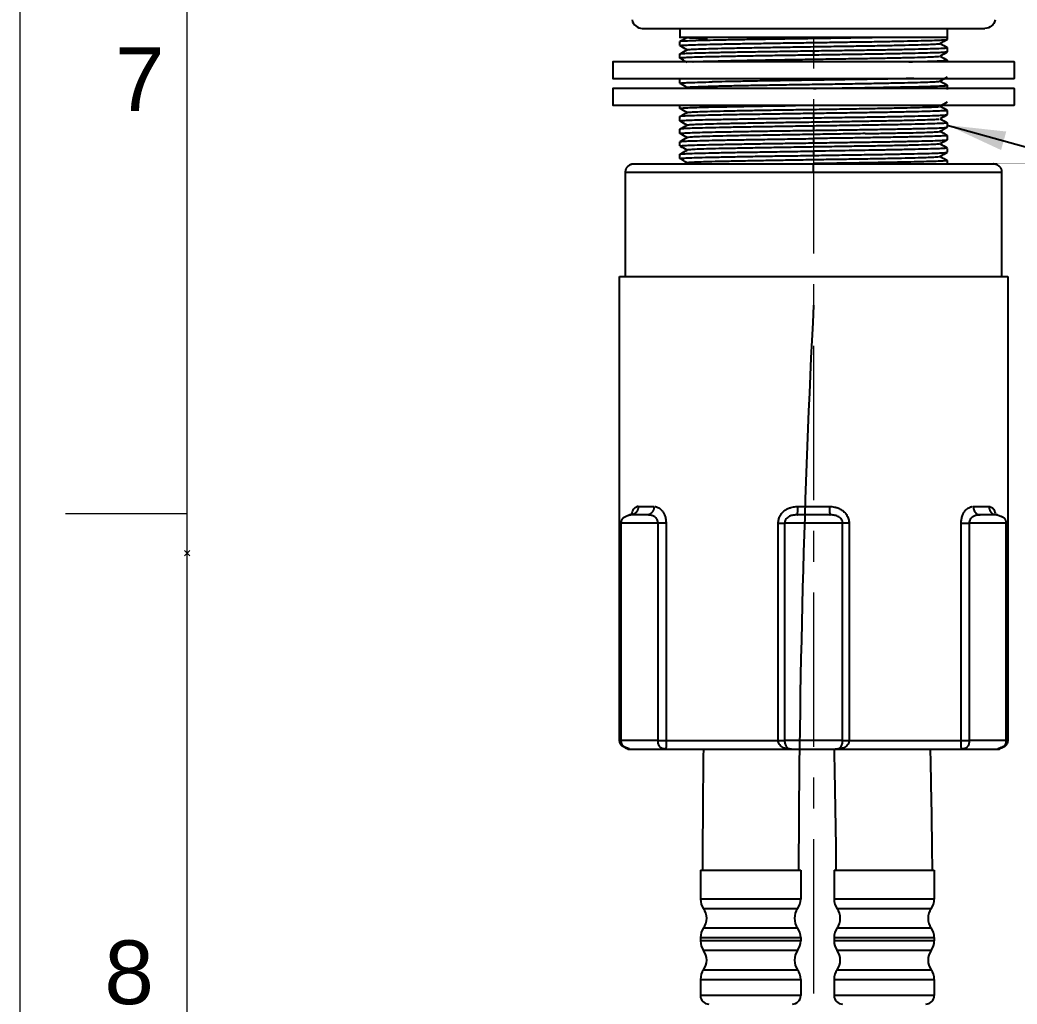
# Model space of a CAD drawing. Header units: inches. Extents: x 6332 to 6926, y -3179 to -2339.
# Drawn here: x 6331.7 to 6451, y -3117.7 to -3000 of the extents above; entities that cross this region are included whole.
import ezdxf

# ---------------------------------------------------------------- set-up
doc = ezdxf.new("R2010")
doc.units = ezdxf.units.IN
doc.header["$LTSCALE"] = 4.84
doc.header["$MEASUREMENT"] = 0
doc.header["$PDMODE"] = 3
doc.header["$PDSIZE"] = 0.3125
doc.linetypes.add('CENTERX2', pattern=[20.32, 12.7, -2.54, 2.54, -2.54])
doc.layers.get('0').update_dxf_attribs({"linetype": 'CONTINUOUS', "lineweight": 13})
doc.layers.add('CENTER', color=1, linetype='CENTERX2', lineweight=15)
doc.styles.get("Standard").update_dxf_attribs({"font": 'arial.ttf'})
doc.dimstyles.new('사본(2) DIMSTYLE_1', dxfattribs={"dimtxt": 7, "dimasz": 7, "dimexe": 1, "dimexo": 1, "dimgap": 3, "dimtad": 1, "dimtih": 1, "dimtoh": 1, "dimdec": 1, "dimdsep": 46, "dimtxsty": 'Standard', "dimcen": 0, "dimclrd": 3, "dimclre": 3, "dimclrt": 4, "dimadec": 1, "dimazin": 0, "dimtp": 0.3, "dimtm": 0.3, "dimtfac": 1, "dimtdec": 1, "dimtofl": 0, "dimtmove": 0, "dimatfit": 3, "dimfxl": 1, "dimtolj": 1, "dimtzin": 0, "dimarcsym": 0})

msp = doc.modelspace()

# ---------------------------------------------------------------- linework, layer by layer
at = {"color": 7, "linetype": 'Continuous'}
for p, q in [((6331.69, -2339.1), (6331.69, -3179.1)), ((6351.69, -3059.1), (6337.15, -3059.1))]:
    msp.add_line(p, q, dxfattribs=at)
at = {"linetype": 'Continuous'}
msp.add_line((6351.69, -3159.1), (6351.69, -2359.1), dxfattribs=at)
at = {"lineweight": -3}
for p, q in [((6406.16, -3001.03), (6447.16, -3001.03)), ((6411.51, -3015.6), (6411.51, -3015.6)), ((6403.44, -3030.72), (6449.89, -3030.72)), ((6413.12, -3101.72), (6425.12, -3101.72)), ((6413.12, -3101.72), (6413.12, -3105.16)), ((6425.12, -3101.72), (6425.12, -3105.16)), ((6429.1, -3101.72), (6441.09, -3101.72)), ((6429.1, -3101.72), (6429.1, -3105.16)), ((6441.1, -3101.72), (6441.1, -3105.16)), ((6425.12, -3105.16), (6413.12, -3105.16)), ((6441.1, -3105.16), (6429.1, -3105.16)), ((6424.74, -3106.33), (6413.49, -3106.33)), ((6440.72, -3106.33), (6429.47, -3106.33)), ((6413.49, -3108.62), (6424.74, -3108.62)), ((6429.47, -3108.62), (6440.72, -3108.62)), ((6413.12, -3109.78), (6425.12, -3109.78)), ((6413.12, -3109.78), (6413.12, -3110.16)), ((6425.12, -3110.16), (6413.12, -3110.16)), ((6425.12, -3109.78), (6425.12, -3110.16)), ((6429.1, -3109.78), (6441.1, -3109.78)), ((6429.1, -3109.78), (6429.1, -3110.16)), ((6441.1, -3110.16), (6429.1, -3110.16)), ((6441.1, -3109.78), (6441.1, -3110.16)), ((6424.74, -3111.33), (6413.49, -3111.33)), ((6440.72, -3111.33), (6429.47, -3111.33)), ((6413.49, -3113.62), (6424.74, -3113.62)), ((6429.47, -3113.62), (6440.72, -3113.62)), ((6413.12, -3114.78), (6425.12, -3114.78)), ((6413.12, -3114.78), (6413.12, -3116.72)), ((6425.12, -3114.78), (6425.12, -3116.72)), ((6429.1, -3114.78), (6441.1, -3114.78)), ((6429.1, -3114.78), (6429.1, -3116.72)), ((6441.1, -3114.78), (6441.1, -3116.72)), ((6425.12, -3116.72), (6413.12, -3116.72)), ((6441.1, -3116.72), (6429.1, -3116.72))]:
    msp.add_line(p, q, dxfattribs=at)
for centre, radius, start, end in [((6406.16, -2999.78), 1.25, 191.5397, 270), ((7804.2, -3104.44), 1379.34, 177.07783, 179.88703), ((7804.06, -3104.44), 1390.7, 179.29066, 179.88799), ((6415.12, -3105.16), 2, 180, 215.6591), ((6423.12, -3105.16), 2, 324.3409, 0), ((6431.1, -3105.16), 2, 180, 215.6591), ((6439.1, -3105.16), 2, 324.3409, 0), ((6411.87, -3107.49), 2, 0.59, 35.6591), ((6426.37, -3107.49), 2, 144.3409, 179.41), ((6427.85, -3107.49), 2, 0.59, 35.6591), ((6442.35, -3107.49), 2, 144.3409, 179.41), ((6411.87, -3107.45), 2, 324.3409, 359.41), ((6426.37, -3107.45), 2, 180.59, 215.6591), ((6427.85, -3107.45), 2, 324.3409, 359.41), ((6442.35, -3107.45), 2, 180.59, 215.6591), ((6415.12, -3109.78), 2, 144.3409, 180), ((6423.12, -3109.78), 2, 0, 35.6591), ((6431.1, -3109.78), 2, 144.3409, 180), ((6439.1, -3109.78), 2, 0, 35.6591), ((6415.12, -3110.16), 2, 180, 215.6591), ((6423.12, -3110.16), 2, 324.3409, 0), ((6431.1, -3110.16), 2, 180, 215.6591), ((6439.1, -3110.16), 2, 324.3409, 0), ((6411.87, -3112.49), 2, 0.59, 35.6591), ((6426.37, -3112.49), 2, 144.3409, 179.41), ((6427.85, -3112.49), 2, 0.59, 35.6591), ((6442.35, -3112.49), 2, 144.3409, 179.41), ((6411.87, -3112.45), 2, 324.3409, 359.41), ((6426.37, -3112.45), 2, 180.59, 215.6591), ((6427.85, -3112.45), 2, 324.3409, 359.41), ((6442.35, -3112.45), 2, 180.59, 215.6591), ((6415.12, -3114.78), 2, 144.3409, 180), ((6423.12, -3114.78), 2, 0, 35.6591), ((6431.1, -3114.78), 2, 144.3409, 180), ((6439.1, -3114.78), 2, 0, 35.6591), ((6414.12, -3116.72), 1, 180, 270), ((6424.12, -3116.72), 1, 270, 0), ((6430.1, -3116.72), 1, 180, 270), ((6440.1, -3116.72), 1, 270, 0)]:
    msp.add_arc(centre, radius, start, end, dxfattribs=at)
at = {"lineweight": -3, "extrusion": (0, 0, -1)}
msp.add_arc((-6447.16, -2999.78), 1.25, 191.5397, 270, dxfattribs=at)
at = {"lineweight": -3}
for points, degree in [([(6410.65, -3001.03), (6410.65, -3001.57), (6410.65, -3002.11)], 2), ([(6442.67, -3002.11), (6442.67, -3001.56), (6442.67, -3001.02)], 2), ([(6410.66, -3003.1), (6410.66, -3002.85), (6410.66, -3002.59)], 2), ([(6410.67, -3002.58), (6410.7, -3002.57), (6410.88, -3002.54), (6411.53, -3002.51), (6412.52, -3002.47), (6413.85, -3002.44), (6415.47, -3002.4), (6417.36, -3002.36), (6419.46, -3002.33), (6421.74, -3002.29), (6424.12, -3002.25), (6426.57, -3002.22), (6429.01, -3002.18), (6431.41, -3002.14), (6432.93, -3002.12), (6433.66, -3002.11)], 3), ([(6410.67, -3002.58), (6410.94, -3002.42), (6411.22, -3002.27), (6411.49, -3002.11)], 3), ([(6411.52, -3003.6), (6411.24, -3003.44), (6410.95, -3003.27), (6410.67, -3003.11)], 3), ([(6411.53, -3002.11), (6411.56, -3002.12), (6411.7, -3002.14), (6412.19, -3002.17), (6412.93, -3002.2), (6413.59, -3002.22), (6413.96, -3002.23)], 3), ([(6442.66, -3002.36), (6442.37, -3002.52), (6442.09, -3002.69), (6441.8, -3002.85)], 3), ([(6441.8, -3002.84), (6442.09, -3003), (6442.37, -3003.17), (6442.66, -3003.33)], 3), ([(6442.66, -3002.11), (6442.66, -3002.23), (6442.66, -3002.35)], 2), ([(6410.66, -3004.6), (6410.66, -3004.35), (6410.66, -3004.09)], 2), ([(6426.66, -3004.23), (6425.83, -3004.24), (6424.16, -3004.27), (6421.71, -3004.3), (6419.39, -3004.34), (6417.26, -3004.38), (6415.33, -3004.42), (6413.67, -3004.45), (6412.35, -3004.49), (6411.39, -3004.53), (6410.8, -3004.57), (6410.66, -3004.59), (6410.66, -3004.6)], 3), ([(6410.67, -3004.08), (6410.95, -3003.92), (6411.24, -3003.75), (6411.52, -3003.59)], 3), ([(6426.66, -3003.71), (6427.49, -3003.7), (6429.15, -3003.68), (6431.59, -3003.64), (6433.92, -3003.6), (6436.05, -3003.57), (6437.98, -3003.53), (6439.65, -3003.49), (6440.97, -3003.45), (6441.93, -3003.41), (6442.52, -3003.38), (6442.66, -3003.35), (6442.66, -3003.34)], 3), ([(6426.66, -3003.71), (6426.66, -3003.97), (6426.66, -3004.23)], 2), ([(6442.66, -3003.86), (6442.37, -3004.02), (6442.09, -3004.19), (6441.8, -3004.35)], 3), ([(6441.8, -3004.34), (6442.09, -3004.5), (6442.37, -3004.67), (6442.66, -3004.83)], 3), ([(6442.66, -3003.34), (6442.66, -3003.6), (6442.66, -3003.85)], 2), ([(6402.66, -3007.03), (6402.66, -3006.03), (6402.66, -3005.03)], 2), ([(6411.52, -3005.1), (6411.24, -3004.94), (6410.95, -3004.77), (6410.67, -3004.61)], 3), ([(6442.66, -3004.84), (6442.66, -3004.93), (6442.66, -3005.03)], 2), ([(6450.66, -3005.03), (6450.66, -3006.03), (6450.66, -3007.03)], 2), ([(6410.66, -3007.6), (6410.66, -3007.35), (6410.66, -3007.09)], 2), ([(6410.67, -3007.08), (6410.71, -3007.06), (6410.76, -3007.03), (6410.8, -3007.01)], 3), ([(6411.45, -3008.06), (6411.19, -3007.91), (6410.93, -3007.76), (6410.67, -3007.61)], 3), ([(6410.74, -3007.58), (6410.82, -3007.57), (6411.1, -3007.54), (6411.88, -3007.51), (6413.01, -3007.47), (6413.97, -3007.45), (6414.5, -3007.43)], 3), ([(6411.54, -3008.08), (6411.59, -3008.07), (6411.81, -3008.04), (6412.54, -3008.01), (6413.64, -3007.97), (6414.61, -3007.94), (6415.14, -3007.93)], 3), ([(6426.66, -3007.23), (6425.89, -3007.24), (6424.36, -3007.26), (6422.1, -3007.3), (6419.94, -3007.33), (6417.92, -3007.37), (6416.08, -3007.4), (6414.99, -3007.42), (6414.5, -3007.43)], 3), ([(6426.66, -3007.06), (6426.66, -3007.14), (6426.66, -3007.23)], 2), ([(6442.66, -3006.86), (6442.37, -3007.02), (6442.09, -3007.19), (6441.8, -3007.35)], 3), ([(6441.8, -3007.34), (6442.09, -3007.5), (6442.37, -3007.67), (6442.66, -3007.83)], 3), ([(6442.66, -3007.84), (6442.66, -3008.1), (6442.66, -3008.35)], 2), ([(6402.66, -3010.22), (6402.66, -3009.22), (6402.66, -3008.22)], 2), ([(6411.29, -3008.22), (6411.37, -3008.18), (6411.44, -3008.13), (6411.52, -3008.09)], 3), ([(6450.66, -3008.22), (6450.66, -3009.22), (6450.66, -3010.22)], 2), ([(6410.66, -3010.6), (6410.66, -3010.41), (6410.66, -3010.22)], 2), ([(6442.66, -3009.86), (6442.37, -3010.02), (6442.09, -3010.19), (6441.8, -3010.35)], 3), ([(6441.8, -3010.34), (6442.09, -3010.5), (6442.37, -3010.67), (6442.66, -3010.83)], 3), ([(6411.52, -3011.1), (6411.24, -3010.94), (6410.95, -3010.77), (6410.67, -3010.61)], 3), ([(6410.67, -3011.58), (6410.95, -3011.42), (6411.24, -3011.25), (6411.52, -3011.09)], 3), ([(6426.66, -3011.21), (6426.66, -3011.47), (6426.66, -3011.73)], 2), ([(6442.66, -3011.36), (6442.37, -3011.52), (6442.09, -3011.69), (6441.8, -3011.85)], 3), ([(6442.66, -3010.84), (6442.66, -3011.1), (6442.66, -3011.35)], 2), ([(6410.66, -3012.1), (6410.66, -3011.85), (6410.66, -3011.59)], 2), ([(6411.52, -3012.6), (6411.24, -3012.44), (6410.95, -3012.27), (6410.67, -3012.11)], 3), ([(6410.67, -3013.08), (6410.95, -3012.92), (6411.24, -3012.75), (6411.52, -3012.59)], 3), ([(6411.58, -3012.58), (6411.65, -3012.56), (6411.93, -3012.54), (6412.74, -3012.5), (6413.92, -3012.46), (6415.43, -3012.42), (6417.25, -3012.38), (6419.29, -3012.34), (6421.54, -3012.3), (6423.94, -3012.26), (6426.4, -3012.23), (6428.88, -3012.19), (6431.27, -3012.15), (6433.55, -3012.11), (6435.67, -3012.07), (6437.53, -3012.03), (6439.11, -3011.99), (6440.36, -3011.95), (6441.25, -3011.92), (6441.58, -3011.89), (6441.69, -3011.88)], 3), ([(6442.66, -3012.34), (6442.66, -3012.35), (6442.52, -3012.38), (6441.93, -3012.41), (6440.96, -3012.45), (6439.64, -3012.49), (6437.98, -3012.53), (6436.05, -3012.57), (6433.92, -3012.6), (6431.59, -3012.64), (6429.15, -3012.68), (6427.49, -3012.7), (6426.66, -3012.71)], 3), ([(6426.66, -3012.71), (6426.66, -3012.97), (6426.66, -3013.23)], 2), ([(6441.8, -3011.84), (6442.09, -3012), (6442.37, -3012.17), (6442.66, -3012.33)], 3), ([(6442.66, -3012.34), (6442.66, -3012.6), (6442.66, -3012.85)], 2), ([(6410.66, -3013.6), (6410.66, -3013.35), (6410.66, -3013.09)], 2), ([(6410.66, -3013.6), (6410.66, -3013.59), (6410.8, -3013.57), (6411.39, -3013.53), (6412.35, -3013.49), (6413.67, -3013.45), (6415.33, -3013.42), (6417.27, -3013.38), (6419.39, -3013.34), (6421.71, -3013.3), (6424.17, -3013.27), (6425.83, -3013.24), (6426.66, -3013.23)], 3), ([(6411.52, -3014.1), (6411.24, -3013.94), (6410.95, -3013.77), (6410.67, -3013.61)], 3), ([(6432.82, -3013.62), (6432.07, -3013.63), (6430.5, -3013.66), (6428.07, -3013.7), (6425.61, -3013.74), (6423.2, -3013.78), (6420.84, -3013.82), (6418.64, -3013.85), (6416.65, -3013.89), (6414.93, -3013.93), (6413.53, -3013.97), (6412.47, -3014.01), (6411.77, -3014.05), (6411.57, -3014.07), (6411.53, -3014.09)], 3), ([(6426.66, -3013.23), (6427.41, -3013.22), (6428.9, -3013.2), (6431.09, -3013.16), (6432.49, -3013.14), (6433.17, -3013.13)], 3), ([(6433.17, -3013.13), (6433.95, -3013.12), (6435.45, -3013.09), (6437.49, -3013.05), (6439.27, -3013.01), (6440.68, -3012.98), (6441.74, -3012.94), (6442.43, -3012.9), (6442.62, -3012.87), (6442.65, -3012.86)], 3), ([(6442.65, -3013.85), (6442.62, -3013.86), (6442.42, -3013.89), (6441.73, -3013.92), (6440.65, -3013.96), (6439.23, -3014), (6437.45, -3014.04), (6435.43, -3014.08), (6433.94, -3014.1), (6433.17, -3014.11)], 3), ([(6441.8, -3013.34), (6441.79, -3013.34), (6441.78, -3013.33), (6441.76, -3013.33)], 3), ([(6442.66, -3012.86), (6442.37, -3013.02), (6442.09, -3013.19), (6441.8, -3013.35)], 3), ([(6441.8, -3013.34), (6442.09, -3013.5), (6442.37, -3013.67), (6442.66, -3013.83)], 3), ([(6442.66, -3013.84), (6442.66, -3014.1), (6442.66, -3014.35)], 2), ([(6410.66, -3015.1), (6410.66, -3014.85), (6410.66, -3014.59)], 2), ([(6410.66, -3015.1), (6410.66, -3015.09), (6410.8, -3015.07), (6411.39, -3015.03), (6412.36, -3014.99), (6413.68, -3014.95), (6415.34, -3014.91), (6417.28, -3014.88), (6419.4, -3014.84), (6421.74, -3014.8), (6424.17, -3014.77), (6425.83, -3014.74), (6426.66, -3014.73)], 3), ([(6410.67, -3014.58), (6410.95, -3014.42), (6411.24, -3014.25), (6411.52, -3014.09)], 3), ([(6433.17, -3014.11), (6432.49, -3014.13), (6431.09, -3014.15), (6428.9, -3014.18), (6427.41, -3014.2), (6426.66, -3014.21)], 3), ([(6426.66, -3014.21), (6426.66, -3014.47), (6426.66, -3014.73)], 2), ([(6442.66, -3014.36), (6442.37, -3014.52), (6442.09, -3014.69), (6441.8, -3014.85)], 3), ([(6441.8, -3014.84), (6442.09, -3015), (6442.37, -3015.17), (6442.66, -3015.33)], 3), ([(6410.66, -3016.6), (6410.66, -3016.35), (6410.66, -3016.09)], 2), ([(6410.67, -3016.08), (6410.95, -3015.92), (6411.23, -3015.76), (6411.51, -3015.6)], 3), ([(6411.52, -3015.6), (6411.26, -3015.45), (6411, -3015.3), (6410.73, -3015.15)], 3), ([(6411.51, -3015.6), (6411.51, -3015.59), (6411.52, -3015.59), (6411.52, -3015.59)], 3), ([(6411.51, -3015.6), (6411.51, -3015.6), (6411.51, -3015.6), (6411.51, -3015.6)], 3), ([(6426.66, -3015.71), (6426.66, -3015.97), (6426.66, -3016.23)], 2), ([(6442.66, -3015.86), (6442.37, -3016.02), (6442.09, -3016.19), (6441.8, -3016.35)], 3), ([(6442.66, -3015.41), (6442.66, -3015.5), (6442.66, -3015.6)], 2), ([(6442.66, -3015.6), (6442.66, -3015.72), (6442.66, -3015.85)], 2), ([(6411.52, -3017.1), (6411.24, -3016.94), (6410.95, -3016.77), (6410.67, -3016.61)], 3), ([(6411.34, -3017.2), (6411.4, -3017.16), (6411.46, -3017.13), (6411.52, -3017.09)], 3), ([(6442.66, -3016.85), (6442.64, -3016.86), (6442.47, -3016.88), (6441.84, -3016.92), (6440.85, -3016.96), (6439.53, -3016.99), (6437.89, -3017.03), (6436, -3017.07), (6433.87, -3017.1), (6431.55, -3017.14), (6429.14, -3017.18), (6427.49, -3017.2), (6426.66, -3017.21)], 3), ([(6441.81, -3016.35), (6442.09, -3016.51), (6442.37, -3016.67), (6442.66, -3016.83)], 3), ([(6442.66, -3016.84), (6442.66, -3017.03), (6442.66, -3017.22)], 2), ([(6404.16, -3030.72), (6404.16, -3024.47), (6404.16, -3018.22)], 2), ([(6449.16, -3018.22), (6449.16, -3024.47), (6449.16, -3030.72)], 2), ([(6403.44, -3086.22), (6403.44, -3058.47), (6403.44, -3030.72)], 2), ([(6449.89, -3030.72), (6449.89, -3058.47), (6449.89, -3086.22)], 2), ([(6405.02, -3059.12), (6405.01, -3059.14), (6404.99, -3059.17), (6404.97, -3059.22)], 3), ([(6407.68, -3058.23), (6407.72, -3058.23), (6407.8, -3058.25), (6407.95, -3058.29), (6408.12, -3058.36), (6408.3, -3058.48), (6408.49, -3058.67), (6408.69, -3058.94), (6408.86, -3059.31), (6408.98, -3059.77), (6409, -3060.07), (6409, -3060.22)], 3), ([(6422.43, -3060.22), (6422.43, -3060.07), (6422.46, -3059.78), (6422.62, -3059.36), (6422.89, -3058.96), (6423.24, -3058.65), (6423.59, -3058.45), (6423.93, -3058.33), (6424.24, -3058.26), (6424.53, -3058.23), (6424.7, -3058.22), (6424.78, -3058.22)], 3), ([(6424.7, -3059.22), (6424.63, -3059.22), (6424.51, -3059.23), (6424.31, -3059.24), (6424.1, -3059.28), (6423.88, -3059.34), (6423.66, -3059.44), (6423.46, -3059.59), (6423.3, -3059.79), (6423.21, -3060), (6423.19, -3060.15), (6423.19, -3060.22)], 3), ([(6428.55, -3058.22), (6428.64, -3058.22), (6428.84, -3058.23), (6429.17, -3058.28), (6429.54, -3058.37), (6429.94, -3058.56), (6430.35, -3058.86), (6430.67, -3059.28), (6430.85, -3059.74), (6430.9, -3060.06), (6430.9, -3060.22)], 3), ([(6430.13, -3060.22), (6430.13, -3060.14), (6430.11, -3059.98), (6430, -3059.75), (6429.81, -3059.54), (6429.57, -3059.39), (6429.32, -3059.3), (6429.08, -3059.25), (6428.85, -3059.23), (6428.7, -3059.22), (6428.63, -3059.22)], 3), ([(6444.32, -3060.22), (6444.32, -3060.06), (6444.35, -3059.75), (6444.47, -3059.28), (6444.65, -3058.91), (6444.85, -3058.65), (6445.04, -3058.47), (6445.22, -3058.36), (6445.38, -3058.29), (6445.52, -3058.25), (6445.61, -3058.23), (6445.65, -3058.23)], 3), ([(6446.59, -3059.22), (6446.55, -3059.22), (6446.46, -3059.23), (6446.32, -3059.24), (6446.17, -3059.26), (6446.02, -3059.29), (6445.86, -3059.35), (6445.7, -3059.44), (6445.54, -3059.57), (6445.4, -3059.75), (6445.3, -3059.99), (6445.28, -3060.15), (6445.28, -3060.22)], 3), ([(6403.64, -3086.22), (6403.64, -3073.22), (6403.64, -3060.22)], 2), ([(6408.04, -3086.22), (6408.04, -3073.22), (6408.04, -3060.22)], 2), ([(6409, -3060.22), (6409, -3073.22), (6409, -3086.22)], 2), ([(6422.43, -3086.22), (6422.43, -3073.22), (6422.43, -3060.22)], 2), ([(6423.19, -3060.22), (6423.19, -3073.22), (6423.19, -3086.22)], 2), ([(6430.13, -3086.22), (6430.13, -3073.22), (6430.13, -3060.22)], 2), ([(6430.9, -3060.22), (6430.9, -3073.22), (6430.9, -3086.22)], 2), ([(6444.32, -3086.22), (6444.32, -3073.22), (6444.32, -3060.22)], 2), ([(6445.28, -3060.22), (6445.28, -3073.22), (6445.28, -3086.22)], 2), ([(6449.68, -3060.22), (6449.68, -3073.22), (6449.68, -3086.22)], 2), ([(6408.87, -3087.22), (6408.8, -3087.22), (6408.65, -3087.21), (6408.46, -3087.13), (6408.3, -3087), (6408.18, -3086.83), (6408.1, -3086.64), (6408.05, -3086.43), (6408.04, -3086.29), (6408.04, -3086.22)], 3), ([(6409, -3086.22), (6409, -3086.29), (6409, -3086.43), (6409.01, -3086.64), (6409.01, -3086.83), (6409, -3087), (6408.99, -3087.09), (6408.98, -3087.12)], 3), ([(6444.35, -3087.12), (6444.34, -3087.09), (6444.32, -3087), (6444.32, -3086.83), (6444.32, -3086.64), (6444.32, -3086.43), (6444.32, -3086.29), (6444.32, -3086.22)], 3), ([(6445.28, -3086.22), (6445.28, -3086.29), (6445.27, -3086.43), (6445.23, -3086.64), (6445.14, -3086.83), (6445.02, -3087), (6444.86, -3087.13), (6444.67, -3087.21), (6444.53, -3087.22), (6444.46, -3087.22)], 3)]:
    msp.add_open_spline(points, degree=degree, dxfattribs=at)
for points, weights, degree, knots in [([(6442.67, -3002.11), (6442.67, -3002.11), (6426.66, -3002.11), (6410.65, -3002.11), (6410.65, -3002.11)], [1, 0.707106781187, 1, 0.707106781187, 1], 2, [0, 0, 0, 25.148449, 25.148449, 50.296898, 50.296898, 50.296898]), ([(6450.66, -3008.22), (6450.66, -3008.22), (6442.86, -3008.22), (6435.05, -3008.22), (6424.51, -3008.22)], [1, 0.915075682163, 1, 0.915075682163, 1], 2, [-39.849675, -39.849675, -39.849675, -19.924837, -19.924837, 0, 0, 0]), ([(6424.51, -3010.22), (6435.05, -3010.22), (6442.86, -3010.22), (6450.66, -3010.22), (6450.66, -3010.22)], [1, 0.915075682163, 1, 0.915075682163, 1], 2, [-75.398224, -75.398224, -75.398224, -55.473386, -55.473386, -35.548549, -35.548549, -35.548549]), ([(6404.16, -3018.22), (6404.16, -3017.81), (6404.45, -3017.52), (6404.75, -3017.22), (6405.16, -3017.22)], [0.997298490296, 0.851247507826, 0.851247507826, 0.851247507826, 0.997298490296], 2, [0, 0, 0, 0.805744, 0.805744, 1.61265, 1.61265, 1.61265]), ([(6448.16, -3017.22), (6448.58, -3017.22), (6448.87, -3017.52), (6449.16, -3017.81), (6449.16, -3018.22)], [0.997298490296, 0.851247507826, 0.851247507826, 0.851247507826, 0.997298490296], 2, [0, 0, 0, 0.806906, 0.806906, 1.61265, 1.61265, 1.61265]), ([(6403.64, -3060.22), (6403.64, -3059.96), (6403.74, -3059.71), (6403.94, -3059.52), (6403.99, -3059.46), (6404.62, -3059.22), (6404.64, -3059.22)], [0.868241002496, 0.783473701881, 0.741090051574, 0.741090051574, 0.741090051574, 0.741090051574, 0.741090051574], 3, [0, 0, 0, 0, 0.805744, 0.805744, 0.805744, 1.616113, 1.616113, 1.616113, 1.616113]), ([(6405.67, -3058.22), (6405.67, -3058.64), (6405.41, -3058.93), (6405.24, -3059.12), (6405, -3059.19)], [1, 0.923879473597, 1, 0.948797045903, 0.966478074409], 2, [-1.570797, -1.570797, -1.570797, -0.785398, -0.785398, -0.257095, -0.257095, -0.257095]), ([(6424.7, -3059.22), (6424.73, -3059.22), (6424.75, -3058.93), (6424.78, -3058.64), (6424.78, -3058.22)], [1, 0.923879473598, 1, 0.923879473598, 1], 2, [0, 0, 0, 0.785398, 0.785398, 1.570797, 1.570797, 1.570797]), ([(6428.63, -3059.22), (6427.84, -3059.22), (6426.66, -3059.22), (6425.49, -3059.22), (6424.7, -3059.22)], [1, 0.914023136534, 1, 0.914023136534, 1], 2, [0, 0, 0, 2.213826, 2.213826, 4.427652, 4.427652, 4.427652]), ([(6445.77, -3058.22), (6445.77, -3058.64), (6446.01, -3058.93), (6446.25, -3059.22), (6446.59, -3059.22)], [1, 0.923879500934, 1, 0.923879500934, 1], 2, [-1.570796, -1.570796, -1.570796, -0.785398, -0.785398, 0, 0, 0]), ([(6448.68, -3059.22), (6448.86, -3059.3), (6449.21, -3059.44), (6449.39, -3059.52), (6449.58, -3059.71), (6449.68, -3059.96), (6449.68, -3060.22)], [1, 1, 1, 1, 1, 1.05719095835, 1.17157287506], 3, [0, 0, 0, 0, 0.765367, 0.765367, 0.765367, 1.571111, 1.571111, 1.571111, 1.571111]), ([(6408.04, -3060.22), (6405.45, -3060.22), (6404.13, -3060.22), (6403.64, -3060.22), (6403.64, -3060.22)], [1, 0.809979995945, 1, 0.920116328358, 0.907398227275], 2, [-9.149501, -9.149501, -9.149501, -4.57475, -4.57475, -2.651543, -2.651543, -2.651543]), ([(6430.13, -3060.22), (6429.3, -3060.22), (6426.66, -3060.22), (6424.02, -3060.22), (6423.19, -3060.22)], [1, 0.809979998194, 1, 0.809979998194, 1], 2, [-9.149501, -9.149501, -9.149501, -4.57475, -4.57475, 0, 0, 0]), ([(6449.68, -3060.22), (6449.68, -3060.22), (6449.19, -3060.22), (6447.87, -3060.22), (6445.28, -3060.22)], [0.907398230145, 0.92011634157, 1, 0.809979992162, 1], 2, [-6.497957, -6.497957, -6.497957, -4.57475, -4.57475, 0, 0, 0]), ([(6404.64, -3087.22), (6404.62, -3087.22), (6403.99, -3086.99), (6403.94, -3086.93), (6403.74, -3086.74), (6403.64, -3086.49), (6403.64, -3086.22)], [1, 1, 1, 1, 1, 1.05719095825, 1.17157287476], 3, [0, 0, 0, 0, 0.807414, 0.807414, 0.807414, 1.613158, 1.613158, 1.613158, 1.613158]), ([(6408.04, -3086.22), (6405.45, -3086.22), (6404.13, -3086.22), (6403.64, -3086.22), (6403.64, -3086.22)], [1, 0.809979837902, 1, 0.920116304103, 0.907398163689], 2, [0, 0, 0, 4.574744, 4.574744, 6.497948, 6.497948, 6.497948]), ([(6430.13, -3086.22), (6429.3, -3086.22), (6426.66, -3086.22), (6424.02, -3086.22), (6423.19, -3086.22)], [1, 0.809979837902, 1, 0.809979837902, 1], 2, [0, 0, 0, 4.574744, 4.574744, 9.149488, 9.149488, 9.149488]), ([(6449.68, -3086.22), (6449.68, -3086.22), (6449.19, -3086.22), (6447.87, -3086.22), (6445.28, -3086.22)], [0.907398163408, 0.920116303221, 1, 0.809979837902, 1], 2, [2.65154, 2.65154, 2.65154, 4.574744, 4.574744, 9.149488, 9.149488, 9.149488]), ([(6449.68, -3086.22), (6449.68, -3086.49), (6449.58, -3086.74), (6449.39, -3086.93), (6449.21, -3087.01), (6448.86, -3087.15), (6448.68, -3087.22)], [0.868178131047, 0.783416968819, 0.741036387704, 0.741036387704, 0.741036387704, 0.741036387704, 0.741036387704], 3, [0, 0, 0, 0, 0.805744, 0.805744, 0.805744, 1.571111, 1.571111, 1.571111, 1.571111]), ([(6404.64, -3087.22), (6404.64, -3087.22), (6406.1, -3087.22), (6407.56, -3087.22), (6408.87, -3087.22)], [1, 0.851553789392, 1, 0.851553789392, 1], 2, [-5.849657, -5.849657, -5.849657, -2.924828, -2.924828, 0, 0, 0]), ([(6408.87, -3087.22), (6412.53, -3087.22), (6417.81, -3087.22), (6423.87, -3087.22), (6423.87, -3087.22), (6423.87, -3087.22), (6423.87, -3087.22), (6423.92, -3087.22), (6423.96, -3087.22), (6424.01, -3087.22)], [1, 0.946611492602, 0.946115906868, 0.998513242799, 0.998513242799, 0.998513242799, 0.998513242799, 0.998513242799, 0.998513242799, 0.998513242799], 3, [-17.99358, -17.99358, -17.99358, -17.99358, -0.167028, -0.167028, -0.167028, -0.163863, -0.163863, -0.163863, -0.017539, -0.017539, -0.017539, -0.017539]), ([(6424.01, -3087.22), (6424.01, -3087.22), (6426.66, -3087.22), (6429.31, -3087.22), (6429.31, -3087.22)], [1, 0.707106781187, 1, 0.707106781187, 1], 2, [-8.62473, -8.62473, -8.62473, -4.46212, -4.46212, -0.29951, -0.29951, -0.29951]), ([(6429.33, -3087.22), (6429.38, -3087.22), (6429.43, -3087.22), (6429.48, -3087.22), (6429.48, -3087.22), (6429.48, -3087.22), (6429.48, -3087.22), (6435.53, -3087.22), (6440.8, -3087.22), (6444.46, -3087.22)], [1, 1, 1, 1, 1, 1, 1, 0.947751102904, 0.948326640858, 1.00172661386], 3, [-17.960918, -17.960918, -17.960918, -17.960918, -17.802736, -17.802736, -17.802736, -17.799648, -17.799648, -17.799648, 0, 0, 0, 0]), ([(6444.46, -3087.22), (6445.77, -3087.22), (6447.22, -3087.22), (6448.68, -3087.22), (6448.68, -3087.22)], [1, 0.851553789392, 1, 0.851553789392, 1], 2, [-8.92424, -8.92424, -8.92424, -5.999411, -5.999411, -3.074583, -3.074583, -3.074583])]:
    msp.add_rational_spline(points, weights, degree=degree, knots=knots, dxfattribs=at)
for points, knots in [([(6410.66, -3003.1), (6410.66, -3003.09), (6410.77, -3003.07), (6411.28, -3003.03), (6412.18, -3003), (6413.43, -3002.96), (6415, -3002.92), (6416.85, -3002.88), (6418.94, -3002.85), (6421.21, -3002.81), (6423.61, -3002.77), (6426.09, -3002.74), (6428.58, -3002.7), (6431.02, -3002.66), (6433.36, -3002.63), (6435.54, -3002.59), (6437.5, -3002.55), (6439.21, -3002.51), (6440.61, -3002.48), (6441.67, -3002.44), (6442.38, -3002.4), (6442.59, -3002.38), (6442.64, -3002.37)], [-67.00698, -67.00698, -67.00698, -67.00698, -64.800638, -62.308306, -59.815974, -57.323641, -54.831309, -52.338977, -49.846645, -47.354312, -44.86198, -42.369648, -39.877316, -37.384984, -34.892651, -32.400319, -29.907987, -27.415655, -24.923322, -22.43099, -19.938658, -17.446326, -17.446326, -17.446326, -17.446326]), ([(6411.52, -3003.59), (6411.54, -3003.58), (6411.72, -3003.55), (6412.36, -3003.51), (6413.38, -3003.48), (6414.76, -3003.44), (6416.46, -3003.4), (6418.43, -3003.36), (6420.61, -3003.32), (6422.95, -3003.28), (6425.38, -3003.24), (6427.84, -3003.2), (6430.29, -3003.16), (6432.64, -3003.13), (6434.83, -3003.09), (6436.79, -3003.05), (6438.49, -3003.01), (6439.89, -3002.97), (6440.93, -3002.93), (6441.6, -3002.89), (6441.78, -3002.87), (6441.8, -3002.85)], [276.221111, 276.221111, 276.221111, 276.221111, 278.62313, 281.088821, 283.554513, 286.020204, 288.485896, 290.951587, 293.417279, 295.88297, 298.348661, 300.814353, 303.280044, 305.745736, 308.211427, 310.677118, 313.14281, 315.608501, 318.074193, 320.539884, 323.005576, 323.005576, 323.005576, 323.005576]), ([(6410.67, -3004.08), (6410.68, -3004.07), (6410.83, -3004.05), (6411.38, -3004.01), (6412.34, -3003.98), (6413.67, -3003.94), (6415.34, -3003.9), (6417.26, -3003.86), (6419.38, -3003.83), (6421.7, -3003.79), (6424.16, -3003.75), (6425.83, -3003.73), (6426.66, -3003.71)], [-24.789588, -24.789588, -24.789588, -24.789588, -22.689597, -20.168531, -17.647464, -15.126398, -12.605332, -10.084265, -7.563199, -5.042133, -2.521066, 0, 0, 0, 0]), ([(6412.19, -3005.03), (6412.21, -3005.02), (6412.47, -3005.01), (6413.11, -3004.98), (6414.41, -3004.95), (6416.03, -3004.91), (6417.93, -3004.87), (6420.02, -3004.83), (6422.3, -3004.79), (6424.72, -3004.75), (6427.18, -3004.71), (6429.65, -3004.67), (6432, -3004.64), (6434.21, -3004.6), (6436.24, -3004.56), (6438.02, -3004.52), (6439.5, -3004.48), (6440.65, -3004.44), (6441.43, -3004.4), (6441.69, -3004.38), (6441.76, -3004.37)], [184.767955, 184.767955, 184.767955, 184.767955, 184.926856, 187.392548, 189.858239, 192.32393, 194.789622, 197.255313, 199.721005, 202.186696, 204.652388, 207.118079, 209.58377, 212.049462, 214.515153, 216.980845, 219.446536, 221.912227, 224.377919, 226.84361, 226.84361, 226.84361, 226.84361]), ([(6442.66, -3003.86), (6442.64, -3003.87), (6442.49, -3003.89), (6441.93, -3003.93), (6440.98, -3003.97), (6439.65, -3004), (6437.99, -3004.04), (6436.06, -3004.08), (6433.94, -3004.12), (6431.63, -3004.15), (6429.17, -3004.19), (6427.5, -3004.22), (6426.66, -3004.23)], [-24.807474, -24.807474, -24.807474, -24.807474, -22.689591, -20.168525, -17.647459, -15.126394, -12.605328, -10.084263, -7.563197, -5.042131, -2.521066, 0, 0, 0, 0]), ([(6438.07, -3005.03), (6438.62, -3005.01), (6439.68, -3004.99), (6440.98, -3004.95), (6441.93, -3004.91), (6442.53, -3004.88), (6442.66, -3004.85), (6442.66, -3004.84)], [-37.642828, -37.642828, -37.642828, -37.642828, -35.294918, -32.773852, -30.252787, -27.731721, -25.211072, -25.211072, -25.211072, -25.211072]), ([(6415.14, -3007.93), (6415.68, -3007.91), (6416.84, -3007.89), (6418.85, -3007.85), (6421.06, -3007.81), (6423.4, -3007.77), (6425.86, -3007.73), (6428.33, -3007.7), (6430.76, -3007.66), (6433.07, -3007.62), (6435.2, -3007.58), (6437.13, -3007.54), (6438.78, -3007.5), (6440.11, -3007.46), (6441.08, -3007.42), (6441.64, -3007.39), (6441.78, -3007.36), (6441.8, -3007.35)], [0, 0, 0, 0, 2.465691, 4.931383, 7.397074, 9.862766, 12.328457, 14.794148, 17.25984, 19.725531, 22.191223, 24.656914, 27.122606, 29.588297, 32.053988, 34.51968, 36.554148, 36.554148, 36.554148, 36.554148]), ([(6438.64, -3007.03), (6438.42, -3007.03), (6437.61, -3007.05), (6436.09, -3007.08), (6433.97, -3007.12), (6431.64, -3007.15), (6429.17, -3007.19), (6427.5, -3007.22), (6426.66, -3007.23)], [36.825071, 36.825071, 36.825071, 36.825071, 37.815967, 40.337031, 42.858096, 45.37916, 47.900225, 50.421289, 50.421289, 50.421289, 50.421289]), ([(6426.66, -3008.21), (6427.49, -3008.2), (6429.16, -3008.18), (6431.63, -3008.14), (6433.97, -3008.1), (6436.09, -3008.06), (6438.01, -3008.03), (6439.68, -3007.99), (6441.02, -3007.95), (6441.97, -3007.91), (6442.54, -3007.88), (6442.66, -3007.85), (6442.66, -3007.84)], [0, 0, 0, 0, 2.521064, 5.042127, 7.563191, 10.084254, 12.605318, 15.126381, 17.647445, 20.168508, 22.689572, 25.111421, 25.111421, 25.111421, 25.111421]), ([(6410.66, -3010.6), (6410.66, -3010.59), (6410.79, -3010.57), (6411.36, -3010.53), (6412.31, -3010.49), (6413.65, -3010.45), (6415.32, -3010.42), (6417.24, -3010.38), (6419.36, -3010.34), (6421.7, -3010.3), (6423.44, -3010.28), (6424.38, -3010.26), (6424.48, -3010.26)], [25.303202, 25.303202, 25.303202, 25.303202, 27.731686, 30.252749, 32.773811, 35.294873, 37.815936, 40.336998, 42.858061, 45.379123, 47.900185, 48.218841, 48.218841, 48.218841, 48.218841]), ([(6411.52, -3011.09), (6411.54, -3011.08), (6411.64, -3011.06), (6412.11, -3011.03), (6412.99, -3010.99), (6414.25, -3010.95), (6415.85, -3010.91), (6417.73, -3010.87), (6419.85, -3010.83), (6422.14, -3010.79), (6424.54, -3010.75), (6427, -3010.72), (6429.45, -3010.68), (6431.83, -3010.64), (6434.07, -3010.6), (6436.12, -3010.56), (6437.9, -3010.52), (6439.4, -3010.48), (6440.58, -3010.45), (6441.39, -3010.41), (6441.67, -3010.38), (6441.74, -3010.37)], [161.131246, 161.131246, 161.131246, 161.131246, 162.735633, 165.201325, 167.667016, 170.132708, 172.598399, 175.064091, 177.529782, 179.995473, 182.461165, 184.926856, 187.392548, 189.858239, 192.32393, 194.789622, 197.255313, 199.721005, 202.186696, 204.652388, 207.118079, 207.118079, 207.118079, 207.118079]), ([(6426.66, -3011.21), (6425.83, -3011.23), (6424.15, -3011.25), (6421.69, -3011.29), (6419.35, -3011.33), (6417.24, -3011.36), (6415.32, -3011.4), (6413.66, -3011.44), (6412.33, -3011.48), (6411.38, -3011.51), (6410.83, -3011.55), (6410.69, -3011.57), (6410.67, -3011.58)], [0, 0, 0, 0, 2.521064, 5.042128, 7.563191, 10.084255, 12.605319, 15.126383, 17.647446, 20.16851, 22.689574, 24.78374, 24.78374, 24.78374, 24.78374]), ([(6442.66, -3010.84), (6442.66, -3010.85), (6442.53, -3010.88), (6441.94, -3010.91), (6440.98, -3010.95), (6439.65, -3010.99), (6438, -3011.03), (6436.06, -3011.07), (6433.94, -3011.1), (6431.59, -3011.14), (6429.15, -3011.18), (6427.49, -3011.2), (6426.66, -3011.21)], [25.220799, 25.220799, 25.220799, 25.220799, 27.731709, 30.252774, 32.773838, 35.294902, 37.815967, 40.337031, 42.858096, 45.37916, 47.900225, 50.421289, 50.421289, 50.421289, 50.421289]), ([(6426.66, -3011.73), (6427.5, -3011.72), (6429.17, -3011.69), (6431.61, -3011.65), (6433.93, -3011.62), (6436.04, -3011.58), (6437.97, -3011.54), (6439.62, -3011.5), (6440.94, -3011.47), (6441.91, -3011.43), (6442.49, -3011.39), (6442.64, -3011.37), (6442.66, -3011.36)], [-50.421241, -50.421241, -50.421241, -50.421241, -47.900179, -45.379117, -42.858055, -40.336993, -37.815931, -35.294869, -32.773807, -30.252745, -27.731683, -25.561552, -25.561552, -25.561552, -25.561552]), ([(6410.66, -3012.1), (6410.66, -3012.09), (6410.8, -3012.07), (6411.38, -3012.03), (6412.34, -3011.99), (6413.67, -3011.95), (6415.34, -3011.92), (6417.25, -3011.88), (6419.37, -3011.84), (6421.7, -3011.8), (6424.16, -3011.77), (6425.83, -3011.74), (6426.66, -3011.73)], [-25.187143, -25.187143, -25.187143, -25.187143, -22.689571, -20.168507, -17.647444, -15.12638, -12.605317, -10.084254, -7.56319, -5.042127, -2.521063, 0, 0, 0, 0]), ([(6426.66, -3012.71), (6425.83, -3012.73), (6424.16, -3012.75), (6421.7, -3012.79), (6419.38, -3012.83), (6417.26, -3012.86), (6415.34, -3012.9), (6413.67, -3012.94), (6412.34, -3012.98), (6411.38, -3013.01), (6410.83, -3013.05), (6410.68, -3013.07), (6410.67, -3013.08)], [-50.421319, -50.421319, -50.421319, -50.421319, -47.900253, -45.379187, -42.858121, -40.337055, -37.815989, -35.294923, -32.773857, -30.252791, -27.731725, -25.635532, -25.635532, -25.635532, -25.635532]), ([(6432.82, -3013.62), (6433.57, -3013.61), (6435.01, -3013.58), (6436.96, -3013.54), (6438.63, -3013.51), (6439.98, -3013.47), (6441, -3013.43), (6441.62, -3013.39), (6441.78, -3013.37), (6441.8, -3013.35)], [0, 0, 0, 0, 2.465691, 4.931383, 7.397074, 9.862766, 12.328457, 14.794148, 17.070003, 17.070003, 17.070003, 17.070003]), ([(6410.67, -3014.58), (6410.69, -3014.57), (6410.83, -3014.55), (6411.4, -3014.51), (6412.36, -3014.48), (6413.68, -3014.44), (6415.34, -3014.4), (6417.27, -3014.36), (6419.39, -3014.33), (6421.7, -3014.29), (6424.15, -3014.25), (6425.82, -3014.23), (6426.66, -3014.21)], [25.602375, 25.602375, 25.602375, 25.602375, 27.731696, 30.25276, 32.773823, 35.294886, 37.81595, 40.337013, 42.858076, 45.37914, 47.900203, 50.421266, 50.421266, 50.421266, 50.421266]), ([(6441.77, -3014.86), (6441.72, -3014.88), (6441.48, -3014.9), (6440.73, -3014.94), (6439.61, -3014.98), (6438.14, -3015.02), (6436.36, -3015.06), (6434.35, -3015.1), (6432.13, -3015.13), (6429.76, -3015.17), (6427.32, -3015.21), (6424.87, -3015.25), (6422.47, -3015.29), (6420.17, -3015.33), (6418.03, -3015.37), (6416.12, -3015.4), (6414.49, -3015.44), (6413.17, -3015.48), (6412.21, -3015.52), (6411.67, -3015.56), (6411.54, -3015.58), (6411.52, -3015.59)], [-283.554513, -283.554513, -283.554513, -283.554513, -281.088821, -278.62313, -276.157439, -273.691747, -271.226056, -268.760364, -266.294673, -263.828982, -261.36329, -258.897599, -256.431907, -253.966216, -251.500524, -249.034833, -246.569142, -244.10345, -241.637759, -239.172067, -237.202788, -237.202788, -237.202788, -237.202788]), ([(6426.66, -3014.73), (6427.5, -3014.72), (6429.17, -3014.69), (6431.63, -3014.65), (6433.96, -3014.62), (6436.07, -3014.58), (6437.99, -3014.54), (6439.66, -3014.5), (6440.99, -3014.47), (6441.95, -3014.43), (6442.5, -3014.39), (6442.64, -3014.37), (6442.66, -3014.36)], [-50.421293, -50.421293, -50.421293, -50.421293, -47.900228, -45.379163, -42.858099, -40.337034, -37.81597, -35.294905, -32.77384, -30.252776, -27.731711, -25.644283, -25.644283, -25.644283, -25.644283]), ([(6410.66, -3016.6), (6410.66, -3016.59), (6410.79, -3016.57), (6411.36, -3016.53), (6412.31, -3016.49), (6413.65, -3016.45), (6415.32, -3016.42), (6417.24, -3016.38), (6419.36, -3016.34), (6421.7, -3016.3), (6424.16, -3016.27), (6425.83, -3016.24), (6426.66, -3016.23)], [25.299933, 25.299933, 25.299933, 25.299933, 27.731686, 30.252748, 32.773811, 35.294873, 37.815936, 40.336998, 42.85806, 45.379123, 47.900185, 50.421247, 50.421247, 50.421247, 50.421247]), ([(6410.67, -3016.08), (6410.68, -3016.07), (6410.83, -3016.05), (6411.39, -3016.01), (6412.35, -3015.98), (6413.68, -3015.94), (6415.33, -3015.9), (6417.24, -3015.86), (6419.35, -3015.83), (6421.69, -3015.79), (6424.16, -3015.75), (6425.83, -3015.73), (6426.66, -3015.71)], [25.576758, 25.576758, 25.576758, 25.576758, 27.731727, 30.252794, 32.77386, 35.294926, 37.815992, 40.337058, 42.858124, 45.37919, 47.900257, 50.421323, 50.421323, 50.421323, 50.421323]), ([(6442.65, -3015.35), (6442.64, -3015.36), (6442.49, -3015.38), (6441.95, -3015.41), (6441, -3015.45), (6439.67, -3015.49), (6438, -3015.53), (6436.17, -3015.56), (6434.88, -3015.59), (6434.26, -3015.6), (6434.25, -3015.6), (6434.24, -3015.6), (6434.23, -3015.6), (6431.71, -3015.64), (6429.18, -3015.68), (6426.66, -3015.73)], [-24.685533, -24.685533, -24.685533, -24.685533, -22.689558, -20.168496, -17.647434, -15.126372, -12.60531, -10.084248, -7.943257, -7.943257, -7.943257, -7.910045, -7.910045, -7.910045, 0.785643, 0.785643, 0.785643, 0.785643]), ([(6426.66, -3016.23), (6427.48, -3016.22), (6429.13, -3016.19), (6431.54, -3016.15), (6433.86, -3016.12), (6435.98, -3016.08), (6437.88, -3016.04), (6439.52, -3016.01), (6440.85, -3015.97), (6441.84, -3015.93), (6442.46, -3015.9), (6442.63, -3015.87), (6442.66, -3015.86)], [-27.306824, -27.306824, -27.306824, -27.306824, -24.824386, -22.341947, -19.859508, -17.37707, -14.894631, -12.412193, -9.929754, -7.447316, -4.964877, -2.513723, -2.513723, -2.513723, -2.513723]), ([(6411.52, -3017.09), (6411.54, -3017.08), (6411.72, -3017.05), (6412.39, -3017.01), (6413.43, -3016.97), (6414.82, -3016.93), (6416.52, -3016.9), (6418.48, -3016.86), (6420.65, -3016.82), (6422.98, -3016.78), (6425.41, -3016.74), (6427.87, -3016.7), (6430.3, -3016.66), (6432.62, -3016.63), (6434.8, -3016.59), (6436.78, -3016.55), (6438.48, -3016.51), (6439.88, -3016.47), (6440.91, -3016.43), (6441.59, -3016.39), (6441.77, -3016.37), (6441.8, -3016.35)], [313.145068, 313.145068, 313.145068, 313.145068, 315.608499, 318.074191, 320.539882, 323.005573, 325.471265, 327.936956, 330.402648, 332.868339, 335.33403, 337.799722, 340.265413, 342.731105, 345.196796, 347.662487, 350.128179, 352.59387, 355.059562, 357.525253, 359.990944, 359.990944, 359.990944, 359.990944]), ([(6404.9, -3059.09), (6404.91, -3059.05), (6404.96, -3058.89), (6405.06, -3058.65), (6405.19, -3058.45), (6405.32, -3058.33), (6405.41, -3058.28), (6405.45, -3058.27)], [1.038201, 1.038201, 1.038201, 1.038201, 1.160658, 1.547544, 1.93443, 2.321316, 2.708202, 2.708202, 2.708202, 2.708202]), ([(6405.67, -3058.22), (6405.63, -3058.22), (6405.56, -3058.23), (6405.48, -3058.25), (6405.45, -3058.27)], [0, 0, 0, 0, 0.4356927, 0.7550808, 0.7550808, 0.7550808, 0.7550808]), ([(6408.04, -3060.22), (6408.04, -3060.15), (6408.02, -3059.99), (6407.93, -3059.77), (6407.8, -3059.58), (6407.64, -3059.45), (6407.48, -3059.35), (6407.32, -3059.29), (6407.16, -3059.26), (6407.01, -3059.24), (6406.87, -3059.23), (6406.78, -3059.22), (6406.74, -3059.22)], [0, 0, 0, 0, 0.214102, 0.428204, 0.642306, 0.856408, 1.07051, 1.284612, 1.498715, 1.712817, 1.926919, 2.141021, 2.141021, 2.141021, 2.141021]), ([(6447.65, -3058.22), (6447.69, -3058.22), (6447.77, -3058.23), (6447.91, -3058.28), (6448.06, -3058.37), (6448.21, -3058.56), (6448.35, -3058.84), (6448.42, -3059.07), (6448.44, -3059.17)], [0, 0, 0, 0, 0.435693, 0.871385, 1.307078, 1.742771, 2.178463, 2.49732, 2.49732, 2.49732, 2.49732]), ([(6404.44, -3087.22), (6404.31, -3087.17), (6404.18, -3087.12), (6404.06, -3087.06), (6403.94, -3087), (6403.83, -3086.95), (6403.54, -3086.74), (6403.44, -3086.49), (6403.44, -3086.22)], [0.040251, 0.040251, 0.040251, 0.040251, 0.352476, 0.352476, 0.352476, 0.654244, 0.654244, 1.562564, 1.562564, 1.562564, 1.562564]), ([(6424, -3087.22), (6423.96, -3087.22), (6423.91, -3087.22), (6423.87, -3087.22), (6423.77, -3087.22), (6423.54, -3087.2), (6423.22, -3087.13), (6422.92, -3087), (6422.69, -3086.83), (6422.53, -3086.64), (6422.44, -3086.43), (6422.43, -3086.29), (6422.43, -3086.22)], [0.017106, 0.017106, 0.017106, 0.017106, 0.113284, 0.113284, 0.113284, 0.323244, 0.646488, 0.969733, 1.292977, 1.616221, 1.939465, 2.262709, 2.262709, 2.262709, 2.262709]), ([(6423.19, -3086.22), (6423.19, -3086.29), (6423.2, -3086.43), (6423.25, -3086.64), (6423.33, -3086.83), (6423.4, -3086.95), (6423.45, -3087), (6423.52, -3087.08), (6423.62, -3087.15), (6423.72, -3087.21)], [0, 0, 0, 0, 0.309499, 0.618998, 0.928497, 1.237997, 1.237997, 1.237997, 1.780123, 1.780123, 1.780123, 1.780123]), ([(6430.9, -3086.22), (6430.9, -3086.29), (6430.88, -3086.43), (6430.79, -3086.64), (6430.64, -3086.83), (6430.41, -3087), (6430.11, -3087.13), (6429.79, -3087.2), (6429.57, -3087.22), (6429.48, -3087.22), (6429.4, -3087.22), (6429.31, -3087.23), (6429.23, -3087.22)], [0, 0, 0, 0, 0.323244, 0.646489, 0.969733, 1.292978, 1.616222, 1.939466, 2.127967, 2.127967, 2.127967, 2.310596, 2.310596, 2.310596, 2.310596]), ([(6429.6, -3087.21), (6429.7, -3087.15), (6429.8, -3087.08), (6429.88, -3087), (6429.92, -3086.95), (6430, -3086.83), (6430.08, -3086.64), (6430.12, -3086.43), (6430.13, -3086.29), (6430.13, -3086.22)], [0.386246, 0.386246, 0.386246, 0.386246, 0.928499, 0.928499, 0.928499, 1.237999, 1.547498, 1.856998, 2.166498, 2.166498, 2.166498, 2.166498]), ([(6449.89, -3086.22), (6449.89, -3086.49), (6449.78, -3086.74), (6449.52, -3086.93), (6449.46, -3086.96), (6449.39, -3087), (6449.24, -3087.07), (6449.07, -3087.15), (6448.87, -3087.22)], [0, 0, 0, 0, 0.90832, 0.90832, 1.102792, 1.102792, 1.102792, 1.497805, 1.497805, 1.497805, 1.497805]), ([(6429.11, -3087.22), (6429.12, -3087.99), (6429.14, -3088.75), (6429.15, -3089.51), (6429.21, -3092.54), (6429.27, -3095.57), (6429.31, -3098.6), (6429.32, -3099.64), (6429.33, -3100.68), (6429.33, -3101.72)], [-0.0733115, -0.0733115, -0.0733115, -0.0733115, 0.061201, 0.061201, 0.061201, 0.5953648, 0.5953648, 0.5953648, 0.7788729, 0.7788729, 0.7788729, 0.7788729]), ([(6440.61, -3087.22), (6440.62, -3087.85), (6440.63, -3088.48), (6440.65, -3089.11), (6440.71, -3092.27), (6440.77, -3095.44), (6440.81, -3098.6), (6440.82, -3099.64), (6440.83, -3100.68), (6440.83, -3101.72)], [-0.0491999, -0.0491999, -0.0491999, -0.0491999, 0.0590376, 0.0590376, 0.0590376, 0.6044537, 0.6044537, 0.6044537, 0.7838397, 0.7838397, 0.7838397, 0.7838397])]:
    msp.add_open_spline(points, degree=3, knots=knots, dxfattribs=at)
for points, weights in [([(6426.66, -3005.03), (6402.66, -3005.03), (6402.66, -3005.03)], [1, 0.707106781187, 1]), ([(6450.66, -3005.03), (6450.66, -3005.03), (6426.66, -3005.03)], [1, 0.707106781187, 1]), ([(6402.66, -3007.03), (6402.66, -3007.03), (6426.66, -3007.03)], [1, 0.707106781187, 1]), ([(6426.66, -3007.03), (6450.66, -3007.03), (6450.66, -3007.03)], [1, 0.707106781187, 1]), ([(6424.51, -3008.22), (6402.66, -3008.22), (6402.66, -3008.22)], [1, 0.738067384759, 1]), ([(6402.66, -3010.22), (6402.66, -3010.22), (6424.51, -3010.22)], [1, 0.738067384759, 1]), ([(6405.16, -3017.22), (6405.16, -3017.22), (6426.66, -3017.22)], [1, 0.707106781187, 1]), ([(6426.66, -3017.22), (6448.16, -3017.22), (6448.16, -3017.22)], [1, 0.707106781187, 1]), ([(6426.66, -3018.22), (6426.66, -3017.22), (6426.66, -3017.22)], [1, 0.707106781187, 1]), ([(6404.16, -3018.22), (6404.16, -3018.22), (6426.66, -3018.22)], [1, 0.707106781187, 1]), ([(6426.66, -3018.22), (6449.16, -3018.22), (6449.16, -3018.22)], [1, 0.707106781187, 1]), ([(6406.74, -3059.22), (6404.64, -3059.22), (6404.64, -3059.22)], [1, 0.77788547605, 1]), ([(6404.64, -3059.22), (6404.64, -3059.22), (6404.77, -3059.22)], [1, 0.987871622172, 1]), ([(6405.67, -3058.22), (6406.48, -3058.22), (6407.56, -3058.22)], [1, 0.996703783977, 1]), ([(6407.56, -3058.22), (6407.56, -3059.22), (6406.74, -3059.22)], [1, 0.707106781188, 1]), ([(6424.78, -3058.22), (6425.72, -3058.22), (6426.66, -3058.22)], [1, 0.999175604372, 1]), ([(6426.66, -3058.22), (6427.61, -3058.22), (6428.55, -3058.22)], [1, 0.999175606783, 1]), ([(6428.55, -3058.22), (6428.55, -3059.22), (6428.63, -3059.22)], [1, 0.707106848174, 1]), ([(6445.77, -3058.22), (6446.84, -3058.22), (6447.65, -3058.22)], [1, 0.996703786244, 1]), ([(6448.68, -3059.22), (6448.68, -3059.22), (6446.59, -3059.22)], [1, 0.777885480588, 1]), ([(6447.65, -3058.22), (6447.65, -3058.96), (6448.28, -3059.18)], [1, 0.76677559834, 0.904974077345]), ([(6448.55, -3059.22), (6448.68, -3059.22), (6448.68, -3059.22)], [1, 0.98787162158, 1]), ([(6409, -3060.22), (6408.62, -3060.22), (6408.04, -3060.22)], [1, 0.860276498565, 1]), ([(6422.43, -3060.22), (6423.01, -3060.22), (6423.19, -3060.22)], [1, 0.860279363993, 1]), ([(6430.9, -3060.22), (6430.31, -3060.22), (6430.13, -3060.22)], [1, 0.860276811679, 1]), ([(6444.32, -3060.22), (6444.7, -3060.22), (6445.28, -3060.22)], [1, 0.860278968443, 1]), ([(6403.44, -3086.22), (6403.44, -3086.22), (6403.65, -3086.22)], [0.971344146311, 0.971344146415, 0.975844451146]), ([(6408.04, -3086.22), (6408.62, -3086.22), (6409, -3086.22)], [1, 0.860281547419, 1]), ([(6409, -3086.22), (6414.34, -3086.22), (6422.43, -3086.22)], [1, 0.942688292623, 1]), ([(6422.43, -3086.22), (6423.01, -3086.22), (6423.19, -3086.22)], [1, 0.860236900828, 1]), ([(6430.13, -3086.22), (6430.31, -3086.22), (6430.9, -3086.22)], [1, 0.860281547414, 1]), ([(6430.9, -3086.22), (6438.98, -3086.22), (6444.32, -3086.22)], [1, 0.942688292623, 1]), ([(6444.32, -3086.22), (6444.7, -3086.22), (6445.28, -3086.22)], [1, 0.860236900824, 1]), ([(6449.68, -3086.22), (6449.89, -3086.22), (6449.89, -3086.22)], [0.975631331697, 0.97134414621, 0.971344146311]), ([(6404.44, -3087.22), (6404.44, -3087.22), (6404.65, -3087.22)], [1, 0.993024596605, 0.990815512913]), ([(6448.68, -3087.22), (6448.89, -3087.22), (6448.89, -3087.22)], [0.990896242176, 0.993149634005, 1])]:
    msp.add_rational_spline(points, weights, degree=2, dxfattribs=at)
msp.add_point((6351.69, -3063.8))
msp.add_point((6351.69, -3063.8))
at = {"layer": 'CENTER', "ltscale": 0.3}
msp.add_line((6426.66, -2507.93), (6426.66, -3136.72), dxfattribs=at)

# ---------------------------------------------------------------- texts
at = {"char_height": 7.62, "attachment_point": 5}
for s, insert in [('7', (6346.03, -3007.12)), ('8', (6344.75, -3113.98))]:
    msp.add_mtext_dynamic_manual_height_columns(s, width=50, gutter_width=12.5, heights=[0], dxfattribs=dict(at, insert=insert))

# ---------------------------------------------------------------- leaders
at = {"color": 6}
msp.add_leader([(6442.66, -3012.6), (6477.45, -3022.29), (6524.4, -3022.29)], dimstyle='사본(2) DIMSTYLE_1', override={"dimgap": 3, "dimtad": 0}, dxfattribs=at)

doc.saveas('drawing.dxf')
